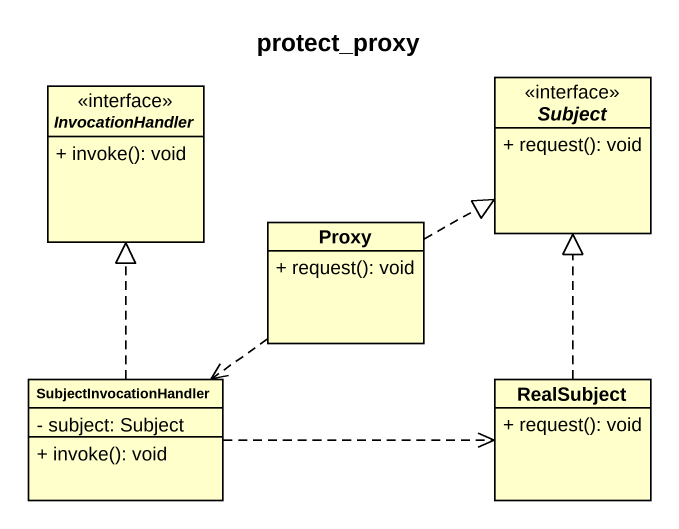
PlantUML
@startuml
title protect_proxy
hide circle
hide empty members
skinparam classAttributeIconSize 0
interface InvocationHandler {
  + invoke(): void
}
interface Subject {
  + request(): void
}
class Proxy {
  + request(): void
}
class SubjectInvocationHandler {
  - subject: Subject
  + invoke(): void
}
class RealSubject {
  + request(): void
}
Proxy .right.|> Subject
Proxy ..> SubjectInvocationHandler
SubjectInvocationHandler .up.|> InvocationHandler
SubjectInvocationHandler .right.> RealSubject
RealSubject .up.|> Subject
@enduml
